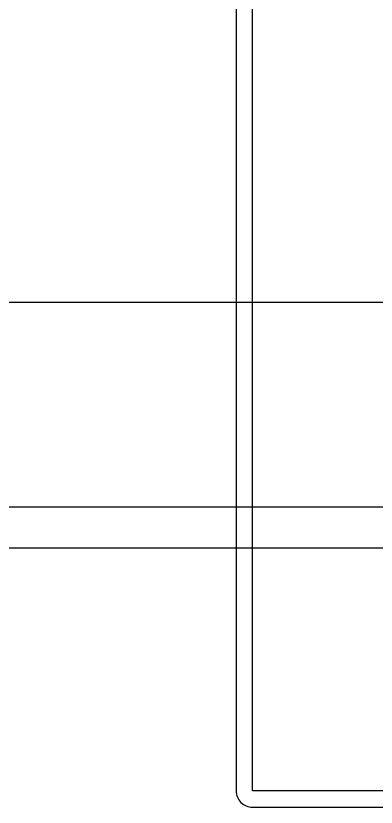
# Model space of a CAD drawing. Header units: inches. Extents: x 21 to 32698, y 13 to 3712.
# Drawn here: x 10472.08 to 10476.48, y 963.41 to 973.08 of the extents above; entities that cross this region are included whole.
import ezdxf

# ---------------------------------------------------------------- set-up
doc = ezdxf.new("R2010")
doc.units = ezdxf.units.IN
doc.header["$MEASUREMENT"] = 0
doc.set_wipeout_variables(frame=1)
for name, color, linetype, lineweight in [('Z_MİM_-KM-GLAZ', 8, 'Continuous', 25), ('Z_MİM_-KM-IZO-THERMAL', 8, 'Continuous', 25), ('Z_MİM_-KM-PAINT', 8, 'Continuous', 25), ('Z_MİM_-KM-WALL-PLASTER', 8, 'Continuous', 25), ('Z_MİM_MYM_alüminyum levha', 8, 'Continuous', 25)]:
    doc.layers.add(name, color=color, linetype=linetype, lineweight=lineweight)

# ---------------------------------------------------------------- blocks, each defined once
blk = doc.blocks.new('-KM-AL5 140_164')
blk.add_wipeout([(151.4879, -34.02), (151.7258, -15.4799), (149.45, -15.45), (149.45, 7.15), (9.45, 7.15), (9.45, -15.45), (7.3978, -15.45), (7.5673, -34.0611)])
at = {"layer": 'Z_MİM_MYM_alüminyum levha'}
blk.add_lwpolyline([(7.5087, -15.7805, -0.414214), (7.5088, -15.7805), (7.5088, -20.3918), (7.5088, -33.9197, 0.414214), (7.7088, -34.1197), (14.2749, -34.1197), (14.2749, -33.9197), (7.7088, -33.9197, -0.414214), (7.7088, -33.9197), (7.7088, -20.3918), (7.7088, -15.7805, 0.000012), (7.7088, -15.7805), (7.5088, -15.7805)], format="xyb", dxfattribs=at)

msp = doc.modelspace()

# ---------------------------------------------------------------- block references
at = {"layer": 'Z_MİM_-KM-GLAZ'}
msp.add_blockref('-KM-AL5 140_164', (10467.2646, 997.5332), dxfattribs=at)

# ---------------------------------------------------------------- next in the draw order: linework, layer by layer
at = {"layer": 'Z_MİM_-KM-IZO-THERMAL'}
msp.add_lwpolyline([(11329.2138, 1162.1587), (11329.2138, 969.5831), (12844.2149, 969.5831), (12844.2149, 2594.5843), (9029.2148, 2594.5843), (9029.2148, 1624.5832), (9319.214, 1624.5832), (9319.214, 969.5831), (10654.2139, 969.5831), (10654.2139, 1161.8315)], dxfattribs=at)
at = {"layer": 'Z_MİM_-KM-PAINT'}
msp.add_lwpolyline([(11326.2138, 1162.1587), (11326.2138, 966.5831), (12847.2149, 966.5831), (12847.2149, 2597.5843), (9026.2148, 2597.5843), (9026.2148, 1621.5832), (9316.214, 1621.5832), (9316.214, 966.5831), (10657.2139, 966.5831), (10657.2139, 1161.8315)], dxfattribs=at)
at = {"layer": 'Z_MİM_-KM-WALL-PLASTER'}
msp.add_lwpolyline([(11326.7138, 1162.1587), (11326.7138, 967.0831), (12846.7149, 967.0831), (12846.7149, 2597.0843), (9026.7148, 2597.0843), (9026.7148, 1622.0832), (9316.714, 1622.0832), (9316.714, 967.0831), (10656.7139, 967.0831), (10656.7139, 1161.8315)], dxfattribs=at)

doc.saveas('drawing.dxf')
